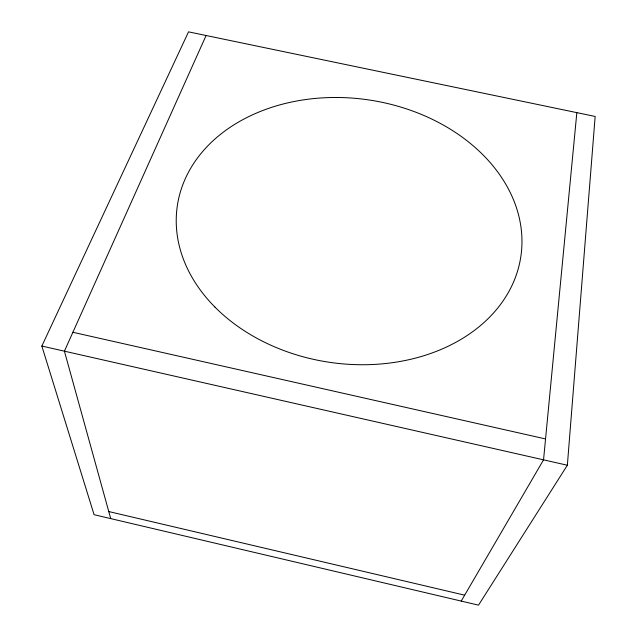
<?xml version="1.0" encoding="UTF-8"?>
<svg xmlns="http://www.w3.org/2000/svg" width="637" height="637" viewBox="0 0 637 637"><rect width="100%" height="100%" fill="white"/><g stroke="black" fill="none" stroke-linecap="round" stroke-linejoin="round"><path stroke-width="0.96" d="M567.36 465.241L595.157 116.452L188.528 31.85L41.843 346.058L94.093 514.696L478.514 605.15L567.36 465.241L41.843 346.058M576.843 112.645L543.544 459.842L461.22 601.081M206.101 35.505L64.409 351.17L110.719 518.606M72.889 332.275L545.551 438.941M108.768 511.551L464.668 595.165M214.972 307.114A173.622 132.647 8.3 0 0 510.587 288.33A173.622 132.647 8.3 0 0 321.661 97.923A173.622 132.647 8.3 0 0 214.972 307.114"/></g></svg>
